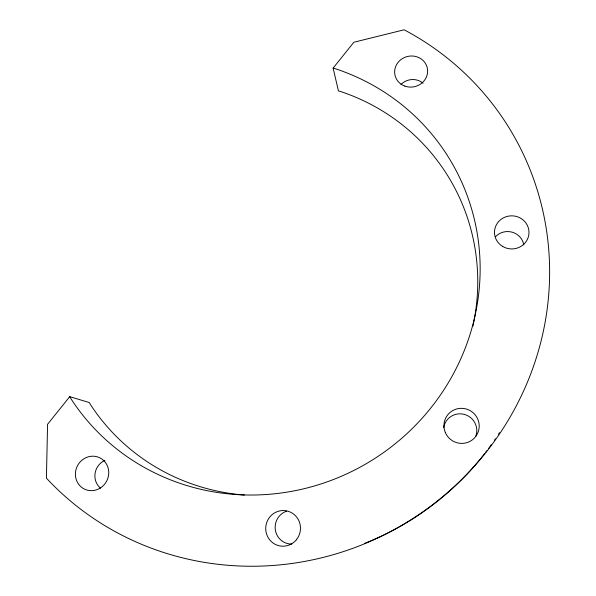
<?xml version="1.0" encoding="UTF-8"?>
<svg xmlns="http://www.w3.org/2000/svg" width="596" height="596" viewBox="0 0 596 596"><rect width="100%" height="100%" fill="white"/><g stroke="black" fill="none" stroke-linecap="round" stroke-linejoin="round"><path stroke-width="0.89" d="M244.397 495.053A212.154 205.039 -35.1 0 1 90.361 404.408L89.296 402.568L69.739 396.645L47.568 424.3L46.421 478.163A291.489 281.059 -35 0 0 485.479 453.027A291.489 281.059 -35 0 0 404.125 29.8L353.845 42.249L333.112 68.115L338.439 90.905L340.458 91.471A212.154 205.039 -35.1 0 1 472.881 326.221M333.112 68.115L335.235 68.696A224.096 215.953 -34.9 0 1 430.521 408.342A224.096 215.953 -34.9 0 1 70.857 398.59L69.739 396.645M499.508 432.666A275.948 266.822 -35.2 0 1 498.509 434.201M495.462 438.783A275.948 266.822 -35.2 0 1 494.427 440.295M491.253 444.795A275.948 266.822 -35.2 0 1 488.541 448.505M486.887 450.703A275.948 266.822 -35.2 0 1 485.77 452.163M484.645 453.616A275.948 266.822 -35.2 0 1 364.685 543.321M400.996 84.513A15.69 14.758 -12.8 0 1 423.071 83.224M495.559 236.672A16.316 15.697 2.1 0 1 512.351 232.239A16.316 15.697 2.1 0 1 523.772 244.949M443.685 427.615A16.725 16.517 33.6 0 1 464.306 414.391A16.725 16.517 33.6 0 1 475.802 436.235M291.802 544.059A16.852 16.427 -82.2 0 1 275.359 530.045A16.852 16.427 -82.2 0 1 286.557 511.204M100.456 488.124A16.472 15.645 -63.8 0 1 104.851 460.373M404.885 86.122A16.554 15.511 -13 0 0 427.488 69.017A16.554 15.511 -13 0 0 401.026 59.526A16.554 15.511 -13 0 0 404.885 86.122M502.443 246.312A17.254 16.554 1.5 0 0 528.972 233.178A17.254 16.554 1.5 0 0 503.799 217.674A17.254 16.554 1.5 0 0 502.443 246.312M445.346 432.569A17.701 17.478 31.7 0 0 475.675 436.555A17.701 17.478 31.7 0 0 463.681 408.476A17.701 17.478 31.7 0 0 445.346 432.569M296.354 539.805A17.85 17.373 -81.1 0 0 286.229 510.794A17.85 17.373 -81.1 0 0 266.732 534.508A17.85 17.373 -81.1 0 0 296.354 539.805M100.672 487.796A17.426 16.494 -63.3 0 0 100.165 457.989A17.426 16.494 -63.3 0 0 75.394 474.49A17.426 16.494 -63.3 0 0 100.672 487.796"/></g></svg>
